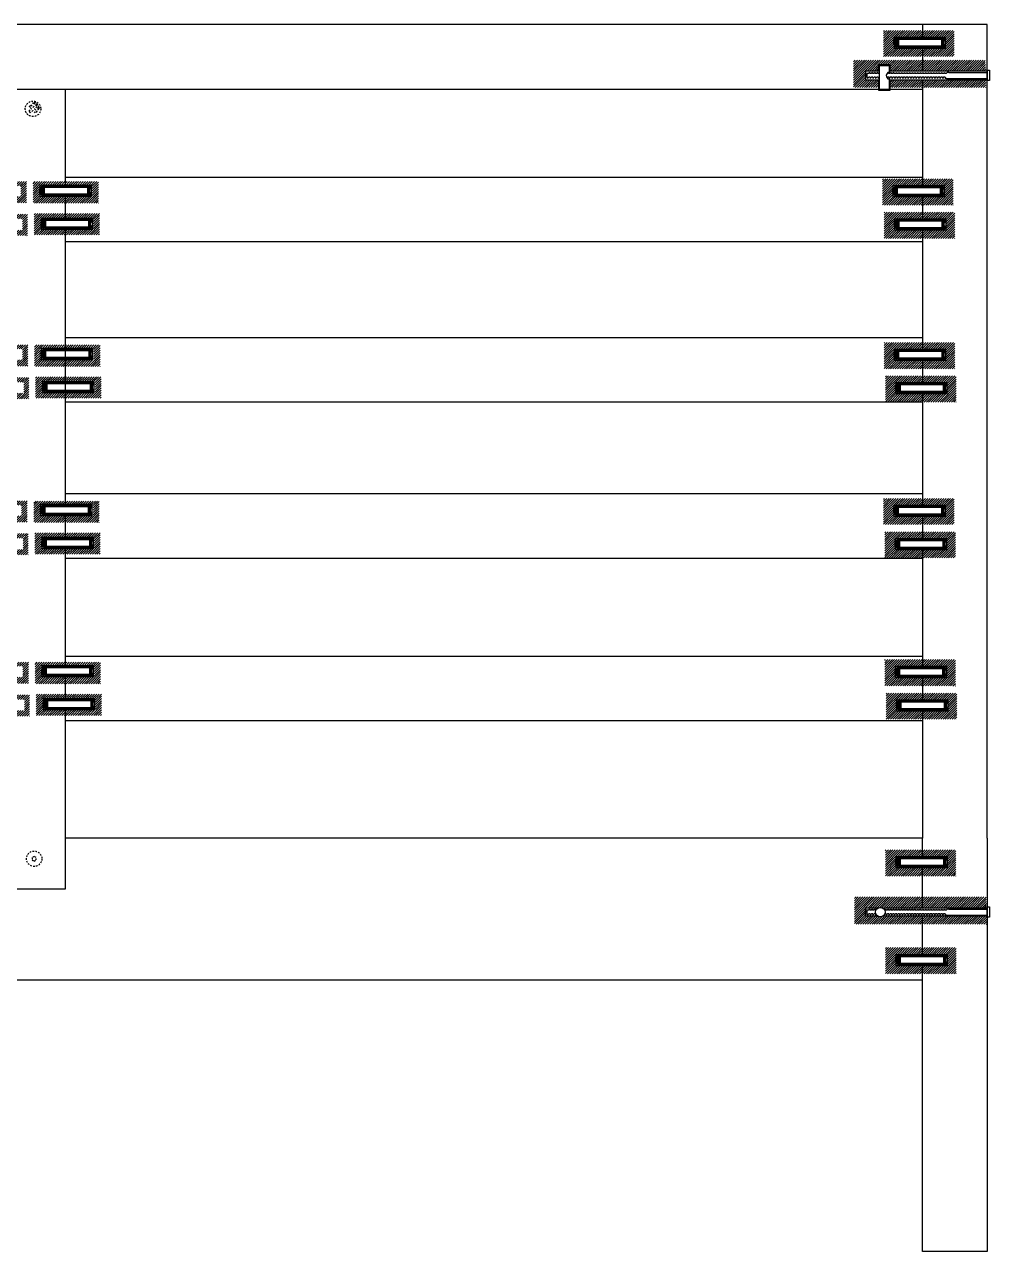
# Model space of a CAD drawing. Header units: centimetres. Extents: x -363 to 1254, y -305 to 549.
# Drawn here: x 677.9 to 752.7, y 69.7 to 164.7 of the extents above; entities that cross this region are included whole.
import ezdxf

# ---------------------------------------------------------------- set-up
doc = ezdxf.new("R2010")
doc.units = ezdxf.units.CM
doc.header["$MEASUREMENT"] = 0
doc.linetypes.add('HIDDEN2', pattern=[0.1875, 0.125, -0.0625])
for name, color, linetype in [('A-furn', 8, 'Continuous'), ('Lineeprosp', 6, 'Continuous'), ('retini', 245, 'Continuous'), ('viti', 3, 'Continuous'), ('viti e cerniere', 3, 'Continuous')]:
    doc.layers.add(name, color=color, linetype=linetype)

msp = doc.modelspace()

# ---------------------------------------------------------------- hatches: boundary and pattern name
at = {"layer": 'retini'}
h = msp.add_hatch(dxfattribs=at)
h.set_pattern_fill('ANSI31', color=256)
h.set_pattern_definition([(45, (137.66611, -0.00253), (-0.088388348, 0.088388348), [])])
h.paths.add_polyline_path([(747.32, 162.826), (745.252, 162.826), (745.252, 163.672), (747.319, 163.672), (747.318, 164.201), (744.458, 164.201), (744.458, 162.174), (747.321, 162.174)])
h.paths.add_polyline_path([(749.926, 164.201), (747.318, 164.201), (747.319, 163.672), (749.256, 163.672), (749.256, 162.826), (747.32, 162.826), (747.321, 162.174), (749.926, 162.174)])
h = msp.add_hatch(dxfattribs=at)
h.set_pattern_fill('ANSI31', color=256)
h.paths.add_polyline_path([(676.107, 151.344), (673.623, 151.344), (673.623, 152.183), (676.107, 152.183), (676.107, 152.515), (673.003, 152.515), (673.003, 150.856), (676.107, 150.856)])
h.paths.add_polyline_path([(676.107, 149.978), (673.081, 149.978), (673.081, 148.319), (676.107, 148.319), (676.107, 148.749), (673.72, 148.749), (673.72, 149.607), (676.107, 149.607)])
h.paths.add_polyline_path([(678.157, 149.978), (676.107, 149.978), (676.107, 149.607), (677.761, 149.607), (677.761, 148.749), (676.107, 148.749), (676.107, 148.319), (678.157, 148.319)])
h.paths.add_polyline_path([(681.107, 150.036), (678.664, 150.036), (678.664, 148.378), (681.107, 148.378), (681.107, 148.827), (679.211, 148.827), (679.211, 149.627), (681.107, 149.627)])
h.paths.add_polyline_path([(681.107, 151.383), (679.113, 151.383), (679.113, 152.203), (681.107, 152.203), (681.107, 152.495), (678.586, 152.495), (678.586, 150.836), (681.107, 150.836)])
h.paths.add_polyline_path([(683.662, 152.495), (681.107, 152.495), (681.107, 152.203), (683.174, 152.203), (683.174, 151.383), (681.107, 151.383), (681.107, 150.836), (683.662, 150.836)])
h.paths.add_polyline_path([(683.74, 150.036), (681.107, 150.036), (681.107, 149.627), (683.272, 149.627), (683.272, 148.827), (681.107, 148.827), (681.107, 148.378), (683.74, 148.378)])
h.paths.add_polyline_path([(678.079, 152.515), (676.107, 152.515), (676.107, 152.183), (677.644, 152.183), (677.644, 151.344), (676.107, 151.344), (676.107, 150.856), (678.079, 150.856)])
h = msp.add_hatch(dxfattribs=at)
h.set_pattern_fill('ANSI31', color=256)
h.set_pattern_definition([(45, (137.58504, -11.49806), (-0.088388348, 0.088388348), [])])
h.paths.add_polyline_path([(747.239, 151.33), (745.171, 151.33), (745.171, 152.177), (747.238, 152.177), (747.237, 152.706), (744.377, 152.706), (744.377, 150.678), (747.24, 150.678)])
h.paths.add_polyline_path([(749.845, 152.706), (747.237, 152.706), (747.238, 152.177), (749.175, 152.177), (749.175, 151.33), (747.239, 151.33), (747.24, 150.678), (749.845, 150.678)])
h = msp.add_hatch(dxfattribs=at)
h.set_pattern_fill('ANSI31', color=256)
h.set_pattern_definition([(45, (137.6971, -14.07444), (-0.088388348, 0.088388348), [])])
h.paths.add_polyline_path([(747.351, 148.754), (745.283, 148.754), (745.283, 149.6), (747.35, 149.6), (747.349, 150.129), (744.489, 150.129), (744.489, 148.102), (747.352, 148.102)])
h.paths.add_polyline_path([(749.957, 150.129), (747.349, 150.129), (747.35, 149.6), (749.287, 149.6), (749.287, 148.754), (747.351, 148.754), (747.352, 148.102), (749.957, 148.102)])
h = msp.add_hatch(dxfattribs=at)
h.set_pattern_fill('ANSI31', color=256)
h.set_pattern_definition([(45, (0.1176, -12.64371), (-0.088388348, 0.088388348), [])])
h.paths.add_polyline_path([(676.225, 138.7), (673.74, 138.7), (673.74, 139.54), (676.225, 139.54), (676.225, 139.871), (673.121, 139.871), (673.121, 138.212), (676.225, 138.212)])
h.paths.add_polyline_path([(676.225, 137.334), (673.199, 137.334), (673.199, 135.675), (676.225, 135.675), (676.225, 136.105), (673.838, 136.105), (673.838, 136.964), (676.225, 136.964)])
h.paths.add_polyline_path([(678.274, 137.334), (676.225, 137.334), (676.225, 136.964), (677.879, 136.964), (677.879, 136.105), (676.225, 136.105), (676.225, 135.675), (678.274, 135.675)])
h.paths.add_polyline_path([(681.225, 137.393), (678.782, 137.393), (678.782, 135.734), (681.225, 135.734), (681.225, 136.183), (679.329, 136.183), (679.329, 136.983), (681.225, 136.983)])
h.paths.add_polyline_path([(681.225, 138.739), (679.231, 138.739), (679.231, 139.559), (681.225, 139.559), (681.225, 139.852), (678.704, 139.852), (678.704, 138.193), (681.225, 138.193)])
h.paths.add_polyline_path([(683.78, 139.852), (681.225, 139.852), (681.225, 139.559), (683.292, 139.559), (683.292, 138.739), (681.225, 138.739), (681.225, 138.193), (683.78, 138.193)])
h.paths.add_polyline_path([(683.858, 137.393), (681.225, 137.393), (681.225, 136.983), (683.389, 136.983), (683.389, 136.183), (681.225, 136.183), (681.225, 135.734), (683.858, 135.734)])
h.paths.add_polyline_path([(678.196, 139.871), (676.225, 139.871), (676.225, 139.54), (677.762, 139.54), (677.762, 138.7), (676.225, 138.7), (676.225, 138.212), (678.196, 138.212)])
h = msp.add_hatch(dxfattribs=at)
h.set_pattern_fill('ANSI31', color=256)
h.set_pattern_definition([(45, (137.6985, -24.16722), (-0.088388348, 0.088388348), [])])
h.paths.add_polyline_path([(747.352, 138.661), (745.284, 138.661), (745.284, 139.507), (747.351, 139.507), (747.35, 140.036), (744.491, 140.036), (744.491, 138.009), (747.353, 138.009)])
h.paths.add_polyline_path([(749.958, 140.036), (747.35, 140.036), (747.351, 139.507), (749.288, 139.507), (749.288, 138.661), (747.352, 138.661), (747.353, 138.009), (749.958, 138.009)])
h = msp.add_hatch(dxfattribs=at)
h.set_pattern_fill('ANSI31', color=256)
h.set_pattern_definition([(45, (137.81236, -26.74392), (-0.088388348, 0.088388348), [])])
h.paths.add_polyline_path([(747.466, 136.084), (745.398, 136.084), (745.398, 136.931), (747.465, 136.931), (747.464, 137.46), (744.605, 137.46), (744.605, 135.432), (747.467, 135.432)])
h.paths.add_polyline_path([(750.072, 137.46), (747.464, 137.46), (747.465, 136.931), (749.402, 136.931), (749.402, 136.084), (747.466, 136.084), (747.467, 135.432), (750.072, 135.432)])
h = msp.add_hatch(dxfattribs=at)
h.set_pattern_fill('ANSI31', color=256)
h.set_pattern_definition([(45, (0.05926, -24.7282), (-0.088388348, 0.088388348), [])])
h.paths.add_polyline_path([(676.166, 126.616), (673.682, 126.616), (673.682, 127.455), (676.166, 127.455), (676.166, 127.787), (673.062, 127.787), (673.062, 126.128), (676.166, 126.128)])
h.paths.add_polyline_path([(676.166, 125.25), (673.14, 125.25), (673.14, 123.591), (676.166, 123.591), (676.166, 124.021), (673.78, 124.021), (673.78, 124.879), (676.166, 124.879)])
h.paths.add_polyline_path([(678.216, 125.25), (676.166, 125.25), (676.166, 124.879), (677.821, 124.879), (677.821, 124.021), (676.166, 124.021), (676.166, 123.591), (678.216, 123.591)])
h.paths.add_polyline_path([(681.166, 125.308), (678.724, 125.308), (678.724, 123.649), (681.166, 123.649), (681.166, 124.098), (679.27, 124.098), (679.27, 124.898), (681.166, 124.898)])
h.paths.add_polyline_path([(681.166, 126.655), (679.173, 126.655), (679.173, 127.474), (681.166, 127.474), (681.166, 127.767), (678.646, 127.767), (678.646, 126.108), (681.166, 126.108)])
h.paths.add_polyline_path([(683.721, 127.767), (681.166, 127.767), (681.166, 127.474), (683.233, 127.474), (683.233, 126.655), (681.166, 126.655), (681.166, 126.108), (683.721, 126.108)])
h.paths.add_polyline_path([(683.799, 125.308), (681.166, 125.308), (681.166, 124.898), (683.331, 124.898), (683.331, 124.098), (681.166, 124.098), (681.166, 123.649), (683.799, 123.649)])
h.paths.add_polyline_path([(678.138, 127.787), (676.166, 127.787), (676.166, 127.455), (677.704, 127.455), (677.704, 126.616), (676.166, 126.616), (676.166, 126.128), (678.138, 126.128)])
h = msp.add_hatch(dxfattribs=at)
h.set_pattern_fill('ANSI31', color=256)
h.set_pattern_definition([(45, (137.66591, -36.23447), (-0.088388348, 0.088388348), [])])
h.paths.add_polyline_path([(747.32, 126.594), (745.252, 126.594), (745.252, 127.44), (747.319, 127.44), (747.318, 127.969), (744.458, 127.969), (744.458, 125.942), (747.321, 125.942)])
h.paths.add_polyline_path([(749.926, 127.969), (747.318, 127.969), (747.319, 127.44), (749.256, 127.44), (749.256, 126.594), (747.32, 126.594), (747.321, 125.942), (749.926, 125.942)])
h = msp.add_hatch(dxfattribs=at)
h.set_pattern_fill('ANSI31', color=256)
h.set_pattern_definition([(45, (137.76922, -38.81616), (-0.088388348, 0.088388348), [])])
h.paths.add_polyline_path([(747.423, 124.012), (745.355, 124.012), (745.355, 124.859), (747.422, 124.859), (747.421, 125.387), (744.561, 125.387), (744.561, 123.36), (747.424, 123.36)])
h.paths.add_polyline_path([(750.029, 125.387), (747.421, 125.387), (747.422, 124.859), (749.359, 124.859), (749.359, 124.012), (747.423, 124.012), (747.424, 123.36), (750.029, 123.36)])
h = msp.add_hatch(dxfattribs=at)
h.set_pattern_fill('ANSI31', color=256)
h.set_pattern_definition([(45, (0.15776, -37.21414), (-0.088388348, 0.088388348), [])])
h.paths.add_polyline_path([(676.265, 114.13), (673.781, 114.13), (673.781, 114.969), (676.265, 114.969), (676.265, 115.301), (673.161, 115.301), (673.161, 113.642), (676.265, 113.642)])
h.paths.add_polyline_path([(676.265, 112.764), (673.239, 112.764), (673.239, 111.105), (676.265, 111.105), (676.265, 111.535), (673.878, 111.535), (673.878, 112.393), (676.265, 112.393)])
h.paths.add_polyline_path([(678.315, 112.764), (676.265, 112.764), (676.265, 112.393), (677.919, 112.393), (677.919, 111.535), (676.265, 111.535), (676.265, 111.105), (678.315, 111.105)])
h.paths.add_polyline_path([(681.265, 112.822), (678.822, 112.822), (678.822, 111.164), (681.265, 111.164), (681.265, 111.612), (679.369, 111.612), (679.369, 112.412), (681.265, 112.412)])
h.paths.add_polyline_path([(681.265, 114.169), (679.271, 114.169), (679.271, 114.988), (681.265, 114.988), (681.265, 115.281), (678.744, 115.281), (678.744, 113.622), (681.265, 113.622)])
h.paths.add_polyline_path([(683.82, 115.281), (681.265, 115.281), (681.265, 114.988), (683.332, 114.988), (683.332, 114.169), (681.265, 114.169), (681.265, 113.622), (683.82, 113.622)])
h.paths.add_polyline_path([(683.898, 112.822), (681.265, 112.822), (681.265, 112.412), (683.429, 112.412), (683.429, 111.612), (681.265, 111.612), (681.265, 111.164), (683.898, 111.164)])
h.paths.add_polyline_path([(678.237, 115.301), (676.265, 115.301), (676.265, 114.969), (677.802, 114.969), (677.802, 114.13), (676.265, 114.13), (676.265, 113.642), (678.237, 113.642)])
h = msp.add_hatch(dxfattribs=at)
h.set_pattern_fill('ANSI31', color=256)
h.set_pattern_definition([(45, (137.7499, -48.71869), (-0.088388348, 0.088388348), [])])
h.paths.add_polyline_path([(747.404, 114.11), (745.336, 114.11), (745.336, 114.956), (747.403, 114.956), (747.402, 115.485), (744.542, 115.485), (744.542, 113.457), (747.405, 113.457)])
h.paths.add_polyline_path([(750.01, 115.485), (747.402, 115.485), (747.403, 114.956), (749.34, 114.956), (749.34, 114.11), (747.404, 114.11), (747.405, 113.457), (750.01, 113.457)])
h = msp.add_hatch(dxfattribs=at)
h.set_pattern_fill('ANSI31', color=256)
h.set_pattern_definition([(45, (137.8653, -51.3142), (-0.088388348, 0.088388348), [])])
h.paths.add_polyline_path([(747.519, 111.514), (745.451, 111.514), (745.451, 112.361), (747.518, 112.361), (747.517, 112.889), (744.657, 112.889), (744.657, 110.862), (747.52, 110.862)])
h.paths.add_polyline_path([(750.125, 112.889), (747.517, 112.889), (747.518, 112.361), (749.455, 112.361), (749.455, 111.514), (747.519, 111.514), (747.52, 110.862), (750.125, 110.862)])
h = msp.add_hatch(dxfattribs=at)
h.set_pattern_fill('ANSI31', color=256)
h.set_pattern_definition([(45, (137.79604, -63.45055), (-0.088388348, 0.088388348), [])])
h.paths.add_polyline_path([(747.45, 99.378), (745.382, 99.378), (745.382, 100.224), (747.449, 100.224), (747.448, 100.753), (744.588, 100.753), (744.588, 98.726), (747.451, 98.726)])
h.paths.add_polyline_path([(750.056, 100.753), (747.448, 100.753), (747.449, 100.224), (749.386, 100.224), (749.386, 99.378), (747.45, 99.378), (747.451, 98.726), (750.056, 98.726)])
h = msp.add_hatch(dxfattribs=at)
h.set_pattern_fill('ANSI31', color=256)
h.set_pattern_definition([(45, (0.06407, -64.78425), (-0.088388348, 0.088388348), [])])
h.paths.add_polyline_path([(752.384, 97.113), (747.536, 97.113), (747.536, 96.275), (752.437, 96.275)])
h.paths.add_polyline_path([(752.437, 95.594), (747.536, 95.594), (747.536, 94.992), (752.437, 94.992)])
edge = h.paths.add_edge_path()
edge.add_arc((744.462, 95.943), 0.371, 250.37619, 289.62381)
edge.add_line((744.587, 95.594), (747.536, 95.594))
edge.add_line((747.536, 95.594), (747.536, 94.992))
edge.add_line((747.536, 94.992), (742.192, 94.992))
edge.add_line((742.192, 94.992), (742.192, 97.113))
edge.add_line((742.192, 97.113), (747.536, 97.113))
edge.add_line((747.536, 97.113), (747.536, 96.275))
edge.add_line((747.536, 96.275), (744.627, 96.275))
edge.add_arc((744.462, 95.943), 0.371, 63.5385, 116.4615)
edge.add_line((744.297, 96.275), (743.123, 96.275))
edge.add_line((743.123, 96.275), (743.123, 95.594))
edge.add_line((743.123, 95.594), (744.338, 95.594))
h = msp.add_hatch(dxfattribs=at)
h.set_pattern_fill('ANSI31', color=256)
h.set_pattern_definition([(45, (137.81356, -71.01606), (-0.088388348, 0.088388348), [])])
h.paths.add_polyline_path([(747.467, 91.812), (745.399, 91.812), (745.399, 92.659), (747.466, 92.659), (747.465, 93.188), (744.606, 93.188), (744.606, 91.16), (747.468, 91.16)])
h.paths.add_polyline_path([(750.073, 93.188), (747.465, 93.188), (747.466, 92.659), (749.403, 92.659), (749.403, 91.812), (747.467, 91.812), (747.468, 91.16), (750.073, 91.16)])

# ---------------------------------------------------------------- linework, layer by layer
at = {"layer": 'A-furn'}
for p, q in [((747.472, 164.66), (609.651, 164.66)), ((752.472, 164.66), (747.472, 164.66)), ((747.472, 164.66), (747.472, 163.664)), ((752.472, 101.66), (752.472, 164.66)), ((747.472, 162.833), (747.472, 161.05)), ((613.031, 159.66), (747.472, 159.66)), ((681.107, 152.209), (681.107, 159.66)), ((747.472, 160.38), (747.472, 152.184)), ((681.107, 152.853), (747.472, 152.853)), ((681.107, 149.641), (681.107, 151.378)), ((747.472, 151.354), (747.472, 149.599)), ((681.107, 139.566), (681.107, 148.81)), ((747.472, 148.768), (747.472, 139.496)), ((681.107, 147.853), (747.472, 147.853)), ((681.107, 140.434), (747.487, 140.434)), ((681.107, 138.809), (681.107, 139.509)), ((681.107, 136.994), (681.107, 138.735)), ((747.472, 138.665), (747.472, 136.927)), ((681.107, 136.237), (681.107, 136.937)), ((681.107, 127.486), (681.107, 136.163)), ((747.472, 136.097), (747.472, 127.423)), ((681.107, 135.434), (747.487, 135.434)), ((681.107, 128.342), (747.503, 128.342)), ((681.107, 124.929), (681.107, 126.655)), ((747.472, 126.593), (747.472, 124.852)), ((681.107, 114.996), (681.107, 124.102)), ((747.472, 124.021), (747.472, 114.942)), ((681.107, 123.342), (747.503, 123.342)), ((681.107, 115.76), (747.524, 115.76)), ((681.107, 112.442), (681.107, 114.171)), ((747.472, 114.111), (747.472, 112.347)), ((681.107, 101.66), (681.107, 111.611)), ((747.472, 111.516), (747.472, 101.66)), ((681.107, 110.76), (747.524, 110.76)), ((747.472, 101.66), (681.107, 101.66)), ((681.107, 97.725), (681.107, 101.66)), ((747.472, 100.214), (747.472, 101.66)), ((752.472, 101.66), (752.472, 69.66)), ((747.472, 96.264), (747.472, 99.383)), ((676.107, 97.725), (681.107, 97.725)), ((747.472, 92.638), (747.472, 95.609)), ((747.472, 69.66), (747.472, 91.807)), ((747.472, 90.66), (609.742, 90.66)), ((752.472, 69.66), (747.472, 69.66))]:
    msp.add_line(p, q, dxfattribs=at)
at = {"layer": 'Lineeprosp'}
for p, q in [((745.261, 163.666), (745.261, 162.833)), ((749.254, 163.663), (745.261, 163.666)), ((749.254, 162.833), (749.254, 163.663)), ((745.261, 162.833), (749.254, 162.833)), ((744.949, 161.535), (744.057, 161.535)), ((744.057, 161.535), (744.057, 161.056)), ((744.949, 161.05), (744.949, 161.535)), ((744.057, 161.056), (743.058, 161.056)), ((743.058, 161.056), (743.058, 160.38)), ((752.472, 161.05), (744.949, 161.05)), ((743.058, 160.38), (744.059, 160.38)), ((744.059, 160.38), (744.059, 159.566)), ((744.949, 159.566), (744.949, 160.38)), ((744.949, 160.38), (752.472, 160.38)), ((744.059, 159.566), (744.949, 159.566)), ((679.12, 152.211), (679.12, 151.378)), ((683.113, 152.207), (679.12, 152.211)), ((683.113, 151.378), (683.113, 152.207)), ((745.164, 152.186), (745.164, 151.354)), ((749.157, 152.183), (745.164, 152.186)), ((749.157, 151.354), (749.157, 152.183)), ((679.12, 151.378), (683.113, 151.378)), ((745.164, 151.354), (749.157, 151.354)), ((679.217, 149.642), (679.217, 148.81)), ((683.21, 149.639), (679.217, 149.642)), ((683.21, 148.81), (683.21, 149.639)), ((745.296, 149.601), (745.296, 148.768)), ((749.289, 149.597), (745.296, 149.601)), ((749.289, 148.768), (749.289, 149.597)), ((679.217, 148.81), (683.21, 148.81)), ((745.296, 148.768), (749.289, 148.768)), ((679.229, 139.567), (679.229, 138.735)), ((683.222, 139.564), (679.229, 139.567)), ((679.229, 138.735), (683.222, 138.735)), ((683.222, 138.735), (683.222, 139.564)), ((745.284, 139.498), (745.284, 138.665)), ((749.278, 139.494), (745.284, 139.498)), ((749.278, 138.665), (749.278, 139.494)), ((745.284, 138.665), (749.278, 138.665)), ((679.332, 136.995), (679.332, 136.163)), ((683.325, 136.992), (679.332, 136.995)), ((683.325, 136.163), (683.325, 136.992)), ((745.391, 136.929), (745.391, 136.097)), ((749.384, 136.926), (745.391, 136.929)), ((749.384, 136.097), (749.384, 136.926)), ((679.332, 136.163), (683.325, 136.163)), ((745.391, 136.097), (749.384, 136.097)), ((679.175, 127.488), (679.175, 126.655)), ((683.168, 127.484), (679.175, 127.488)), ((683.168, 126.655), (683.168, 127.484)), ((745.249, 127.426), (745.249, 126.593)), ((749.242, 127.422), (745.249, 127.426)), ((749.242, 126.593), (749.242, 127.422)), ((679.175, 126.655), (683.168, 126.655)), ((745.249, 126.593), (749.242, 126.593)), ((679.272, 124.934), (679.272, 124.102)), ((683.266, 124.931), (679.272, 124.934)), ((683.266, 124.102), (683.266, 124.931)), ((745.361, 124.854), (745.361, 124.021)), ((749.354, 124.85), (745.361, 124.854)), ((749.354, 124.021), (749.354, 124.85)), ((679.272, 124.102), (683.266, 124.102)), ((745.361, 124.021), (749.354, 124.021)), ((679.275, 115.004), (679.275, 114.171)), ((683.269, 115), (679.275, 115.004)), ((683.269, 114.171), (683.269, 115)), ((679.275, 114.171), (683.269, 114.171)), ((745.344, 114.944), (745.344, 114.111)), ((749.337, 114.94), (745.344, 114.944)), ((745.344, 114.111), (749.337, 114.111)), ((749.337, 114.111), (749.337, 114.94)), ((679.374, 112.444), (679.374, 111.611)), ((683.367, 112.44), (679.374, 112.444)), ((683.367, 111.611), (683.367, 112.44)), ((745.456, 112.349), (745.456, 111.516)), ((749.449, 112.345), (745.456, 112.349)), ((749.449, 111.516), (749.449, 112.345)), ((679.374, 111.611), (683.367, 111.611)), ((745.456, 111.516), (749.449, 111.516)), ((745.409, 100.216), (745.409, 99.383)), ((749.402, 100.212), (745.409, 100.216)), ((749.402, 99.383), (749.402, 100.212)), ((745.409, 99.383), (749.402, 99.383)), ((743.052, 95.609), (743.052, 96.263)), ((743.052, 96.263), (744.035, 96.261)), ((744.383, 96.265), (752.465, 96.263)), ((744.026, 95.609), (743.052, 95.609)), ((752.467, 95.609), (744.383, 95.609)), ((745.412, 92.64), (745.412, 91.807)), ((749.405, 92.636), (745.412, 92.64)), ((749.405, 91.807), (749.405, 92.636)), ((745.412, 91.807), (749.405, 91.807))]:
    msp.add_line(p, q, dxfattribs=at)
at = {"layer": 'retini', "linetype": 'Continuous'}
for p, q in [((742.128, 161.77), (742.255, 161.897)), ((742.128, 161.594), (742.432, 161.897)), ((742.128, 161.417), (742.609, 161.897)), ((742.128, 161.24), (742.786, 161.897)), ((742.128, 161.063), (742.962, 161.897)), ((742.128, 160.887), (743.139, 161.897)), ((742.128, 160.71), (743.316, 161.897)), ((742.128, 160.533), (743.493, 161.897)), ((742.128, 160.356), (743.67, 161.897)), ((742.128, 160.18), (743.846, 161.897)), ((743.185, 161.059), (744.023, 161.897)), ((743.362, 161.059), (744.2, 161.897)), ((743.539, 161.059), (744.377, 161.897)), ((744.191, 161.535), (744.553, 161.897)), ((744.367, 161.535), (744.73, 161.897)), ((744.544, 161.535), (744.907, 161.897)), ((744.721, 161.535), (745.084, 161.897)), ((744.898, 161.535), (745.261, 161.897)), ((744.949, 161.41), (745.437, 161.897)), ((744.949, 161.233), (745.614, 161.897)), ((744.953, 161.059), (745.791, 161.897)), ((745.13, 161.059), (745.968, 161.897)), ((745.306, 161.059), (746.144, 161.897)), ((745.483, 161.059), (746.321, 161.897)), ((745.66, 161.059), (746.498, 161.897)), ((745.837, 161.059), (746.675, 161.897)), ((746.014, 161.059), (746.852, 161.897)), ((746.19, 161.059), (747.028, 161.897)), ((746.367, 161.059), (747.205, 161.897)), ((746.544, 161.059), (747.382, 161.897)), ((746.721, 161.059), (747.472, 161.81)), ((746.897, 161.059), (747.472, 161.634)), ((747.472, 161.81), (747.559, 161.897)), ((747.472, 161.634), (747.735, 161.897)), ((747.472, 161.457), (747.912, 161.897)), ((747.472, 161.28), (748.089, 161.897)), ((747.472, 161.103), (748.266, 161.897)), ((747.605, 161.059), (748.443, 161.897)), ((747.781, 161.059), (748.619, 161.897)), ((747.958, 161.059), (748.796, 161.897)), ((748.135, 161.059), (748.973, 161.897)), ((748.312, 161.059), (749.15, 161.897)), ((748.488, 161.059), (749.326, 161.897)), ((748.665, 161.059), (749.503, 161.897)), ((748.842, 161.059), (749.68, 161.897)), ((749.019, 161.059), (749.857, 161.897)), ((749.196, 161.059), (750.034, 161.897)), ((749.372, 161.059), (750.21, 161.897)), ((749.549, 161.059), (750.387, 161.897)), ((749.726, 161.059), (750.564, 161.897)), ((749.903, 161.059), (750.741, 161.897)), ((750.079, 161.059), (750.917, 161.897)), ((750.256, 161.059), (751.094, 161.897)), ((750.433, 161.059), (751.271, 161.897)), ((750.61, 161.059), (751.448, 161.897)), ((750.786, 161.059), (751.625, 161.897)), ((750.963, 161.059), (751.801, 161.897)), ((751.14, 161.059), (751.978, 161.897)), ((751.317, 161.059), (752.155, 161.897)), ((751.494, 161.059), (752.321, 161.887)), ((751.67, 161.059), (752.331, 161.72)), ((751.847, 161.059), (752.342, 161.554)), ((742.128, 160.003), (743.058, 160.933)), ((742.128, 159.826), (743.058, 160.756)), ((742.255, 159.776), (743.058, 160.579)), ((743.715, 161.059), (744.057, 161.401)), ((743.892, 161.059), (744.057, 161.224)), ((747.074, 161.059), (747.472, 161.457)), ((747.251, 161.059), (747.472, 161.28)), ((747.428, 161.059), (747.472, 161.103)), ((752.024, 161.059), (752.352, 161.387)), ((752.201, 161.059), (752.362, 161.221)), ((742.432, 159.776), (743.058, 160.402)), ((742.609, 159.776), (743.211, 160.379)), ((742.786, 159.776), (743.388, 160.379)), ((742.962, 159.776), (743.565, 160.379)), ((743.139, 159.776), (743.742, 160.379)), ((743.316, 159.776), (743.918, 160.379)), ((743.493, 159.776), (744.059, 160.342)), ((743.67, 159.776), (744.059, 160.165)), ((743.846, 159.776), (744.059, 159.989)), ((744.023, 159.776), (744.059, 159.812)), ((744.949, 160.348), (744.979, 160.379)), ((744.949, 160.171), (745.156, 160.379)), ((744.949, 159.995), (745.333, 160.379)), ((744.949, 159.818), (745.509, 160.379)), ((745.084, 159.776), (745.686, 160.379)), ((745.261, 159.776), (745.863, 160.379)), ((745.437, 159.776), (746.04, 160.379)), ((745.614, 159.776), (746.216, 160.379)), ((745.791, 159.776), (746.393, 160.379)), ((745.968, 159.776), (746.57, 160.379)), ((746.144, 159.776), (746.747, 160.379)), ((746.321, 159.776), (746.924, 160.379)), ((746.498, 159.776), (747.1, 160.379)), ((746.675, 159.776), (747.277, 160.379)), ((746.852, 159.776), (747.454, 160.379)), ((747.028, 159.776), (747.472, 160.219)), ((747.205, 159.776), (747.472, 160.043)), ((747.382, 159.776), (747.472, 159.866)), ((747.472, 160.219), (747.631, 160.379)), ((747.472, 160.043), (747.807, 160.379)), ((747.472, 159.866), (747.984, 160.379)), ((747.559, 159.776), (748.161, 160.379)), ((747.735, 159.776), (748.338, 160.379)), ((747.912, 159.776), (748.515, 160.379)), ((748.089, 159.776), (748.691, 160.379)), ((748.266, 159.776), (748.868, 160.379)), ((748.443, 159.776), (749.045, 160.379)), ((748.619, 159.776), (749.222, 160.379)), ((748.796, 159.776), (749.398, 160.379)), ((748.973, 159.776), (749.575, 160.379)), ((749.15, 159.776), (749.752, 160.379)), ((749.326, 159.776), (749.929, 160.379)), ((749.503, 159.776), (750.106, 160.379)), ((749.68, 159.776), (750.282, 160.379)), ((749.857, 159.776), (750.459, 160.379)), ((750.034, 159.776), (750.636, 160.379)), ((750.21, 159.776), (750.813, 160.379)), ((750.387, 159.776), (750.989, 160.379)), ((750.564, 159.776), (751.166, 160.379)), ((750.741, 159.776), (751.343, 160.379)), ((750.917, 159.776), (751.52, 160.379)), ((751.094, 159.776), (751.697, 160.379)), ((751.271, 159.776), (751.873, 160.379)), ((751.448, 159.776), (752.05, 160.379)), ((751.625, 159.776), (752.227, 160.379)), ((751.801, 159.776), (752.372, 160.347)), ((751.978, 159.776), (752.372, 160.171)), ((752.155, 159.776), (752.372, 159.994)), ((752.332, 159.776), (752.372, 159.817))]:
    msp.add_line(p, q, dxfattribs=at)
at = {"layer": 'viti'}
for p, q in [((749.226, 163.42), (749.226, 163.083)), ((743.424, 160.577), (743.307, 160.577)), ((743.631, 160.577), (743.514, 160.577)), ((743.838, 160.577), (743.721, 160.577)), ((744.045, 160.577), (743.928, 160.577)), ((744.872, 160.577), (744.755, 160.577)), ((744.831, 160.861), (744.831, 160.935)), ((745.079, 160.577), (744.962, 160.577)), ((745.286, 160.577), (745.169, 160.577)), ((745.493, 160.577), (745.376, 160.577)), ((745.7, 160.577), (745.583, 160.577)), ((745.907, 160.577), (745.79, 160.577)), ((746.113, 160.577), (745.997, 160.577)), ((746.32, 160.577), (746.204, 160.577)), ((746.527, 160.577), (746.41, 160.577)), ((746.734, 160.577), (746.617, 160.577)), ((746.941, 160.577), (746.824, 160.577)), ((747.148, 160.577), (747.031, 160.577)), ((747.355, 160.577), (747.238, 160.577)), ((747.562, 160.577), (747.445, 160.577)), ((747.769, 160.577), (747.652, 160.577)), ((747.975, 160.577), (747.859, 160.577)), ((748.182, 160.577), (748.066, 160.577)), ((748.389, 160.577), (748.272, 160.577)), ((748.596, 160.577), (748.479, 160.577)), ((748.803, 160.577), (748.686, 160.577)), ((749.01, 160.577), (748.893, 160.577)), ((683.085, 151.965), (683.085, 151.628)), ((749.129, 151.941), (749.129, 151.603)), ((683.182, 149.396), (683.182, 149.059)), ((749.261, 149.355), (749.261, 149.018)), ((683.194, 139.322), (683.194, 138.984)), ((749.25, 139.252), (749.25, 138.915)), ((683.297, 136.75), (683.297, 136.412)), ((749.356, 136.684), (749.356, 136.346)), ((683.14, 127.242), (683.14, 126.905)), ((749.214, 127.18), (749.214, 126.843)), ((683.238, 124.689), (683.238, 124.351)), ((749.326, 124.608), (749.326, 124.271)), ((683.241, 114.758), (683.241, 114.421)), ((749.309, 114.698), (749.309, 114.361)), ((683.339, 112.198), (683.339, 111.861)), ((749.421, 112.103), (749.421, 111.766)), ((749.374, 99.97), (749.374, 99.633)), ((743.42, 95.793), (743.304, 95.793)), ((743.627, 95.793), (743.51, 95.793)), ((743.834, 95.793), (743.717, 95.793)), ((744.662, 95.793), (744.547, 95.793)), ((744.868, 95.793), (744.752, 95.793)), ((745.075, 95.793), (744.959, 95.793)), ((745.282, 95.793), (745.166, 95.793)), ((745.489, 95.793), (745.372, 95.793)), ((745.696, 95.793), (745.579, 95.793)), ((745.903, 95.793), (745.786, 95.793)), ((746.11, 95.793), (745.993, 95.793)), ((746.317, 95.793), (746.2, 95.793)), ((746.524, 95.793), (746.407, 95.793)), ((746.73, 95.793), (746.614, 95.793)), ((746.937, 95.793), (746.821, 95.793)), ((747.144, 95.793), (747.028, 95.793)), ((747.351, 95.793), (747.234, 95.793)), ((747.558, 95.793), (747.441, 95.793)), ((747.765, 95.793), (747.648, 95.793)), ((747.972, 95.793), (747.855, 95.793)), ((748.179, 95.793), (748.062, 95.793)), ((748.386, 95.793), (748.269, 95.793)), ((748.592, 95.793), (748.476, 95.793)), ((748.799, 95.793), (748.683, 95.793)), ((749.006, 95.793), (748.889, 95.793)), ((749.377, 92.394), (749.377, 92.057))]:
    msp.add_line(p, q, dxfattribs=at)
msp.add_lwpolyline([(744.878, 160.497), (744.878, 159.621), (744.129, 159.621), (744.129, 161.483), (744.878, 161.483), (744.878, 160.861)], dxfattribs=at)
at = {"layer": 'viti', "linetype": 'HIDDEN2'}
msp.add_lwpolyline([(678.673, 99.883), (678.829, 99.974), (678.829, 100.154), (678.673, 100.244), (678.516, 100.154), (678.516, 99.974)], close=True, dxfattribs=at)
for centre in [(678.585, 158.131), (678.674, 100.064)]:
    msp.add_circle(centre, 0.6, dxfattribs=at)
at = {"layer": 'viti'}
msp.add_circle((744.204, 95.934), 0.371, dxfattribs=at)
msp.add_arc((744.933, 160.702), 0.274, 102.04141, 258.39818, dxfattribs=at)
at = {"layer": 'viti e cerniere', "linetype": 'ByBlock', "lineweight": 100}
for p, q in [((745.308, 163.42), (745.517, 163.608)), ((745.308, 163.42), (745.308, 163.083)), ((745.517, 163.608), (749.017, 163.608)), ((745.517, 163.608), (745.517, 162.908)), ((749.226, 163.42), (749.017, 163.608)), ((749.017, 163.608), (749.017, 162.908)), ((745.517, 162.908), (745.308, 163.083)), ((749.017, 162.908), (745.517, 162.908)), ((749.017, 162.908), (749.226, 163.083)), ((679.167, 151.965), (679.376, 152.153)), ((679.376, 152.153), (682.876, 152.153)), ((679.376, 152.153), (679.376, 151.453)), ((683.085, 151.965), (682.876, 152.153)), ((682.876, 152.153), (682.876, 151.453)), ((745.211, 151.941), (745.42, 152.128)), ((745.42, 152.128), (748.92, 152.128)), ((745.42, 152.128), (745.42, 151.428)), ((749.129, 151.941), (748.92, 152.128)), ((748.92, 152.128), (748.92, 151.428)), ((679.167, 151.965), (679.167, 151.628)), ((679.376, 151.453), (679.167, 151.628)), ((682.876, 151.453), (679.376, 151.453)), ((682.876, 151.453), (683.085, 151.628)), ((745.211, 151.941), (745.211, 151.603)), ((745.42, 151.428), (745.211, 151.603)), ((748.92, 151.428), (745.42, 151.428)), ((748.92, 151.428), (749.129, 151.603)), ((679.264, 149.396), (679.473, 149.584)), ((679.264, 149.396), (679.264, 149.059)), ((679.473, 149.584), (682.973, 149.584)), ((679.473, 149.584), (679.473, 148.884)), ((683.182, 149.396), (682.973, 149.584)), ((682.973, 149.584), (682.973, 148.884)), ((745.343, 149.355), (745.552, 149.543)), ((745.343, 149.355), (745.343, 149.018)), ((745.552, 149.543), (749.052, 149.543)), ((745.552, 149.543), (745.552, 148.843)), ((749.261, 149.355), (749.052, 149.543)), ((749.052, 149.543), (749.052, 148.843)), ((679.473, 148.884), (679.264, 149.059)), ((682.973, 148.884), (679.473, 148.884)), ((682.973, 148.884), (683.182, 149.059)), ((745.552, 148.843), (745.343, 149.018)), ((749.052, 148.843), (745.552, 148.843)), ((749.052, 148.843), (749.261, 149.018)), ((679.276, 139.322), (679.485, 139.509)), ((679.276, 139.322), (679.276, 138.984)), ((679.485, 138.809), (679.276, 138.984)), ((679.485, 139.509), (682.985, 139.509)), ((679.485, 139.509), (679.485, 138.809)), ((682.985, 138.809), (679.485, 138.809)), ((683.194, 139.322), (682.985, 139.509)), ((682.985, 139.509), (682.985, 138.809)), ((682.985, 138.809), (683.194, 138.984)), ((745.332, 139.252), (745.541, 139.439)), ((745.332, 139.252), (745.332, 138.915)), ((745.541, 138.739), (745.332, 138.915)), ((745.541, 139.439), (749.041, 139.439)), ((745.541, 139.439), (745.541, 138.739)), ((749.041, 138.739), (745.541, 138.739)), ((749.25, 139.252), (749.041, 139.439)), ((749.041, 139.439), (749.041, 138.739)), ((749.041, 138.739), (749.25, 138.915)), ((679.379, 136.75), (679.588, 136.937)), ((679.588, 136.937), (683.088, 136.937)), ((679.588, 136.937), (679.588, 136.237)), ((683.297, 136.75), (683.088, 136.937)), ((683.088, 136.937), (683.088, 136.237)), ((745.438, 136.684), (745.647, 136.871)), ((745.647, 136.871), (749.147, 136.871)), ((745.647, 136.871), (745.647, 136.171)), ((749.356, 136.684), (749.147, 136.871)), ((749.147, 136.871), (749.147, 136.171)), ((679.379, 136.75), (679.379, 136.412)), ((679.588, 136.237), (679.379, 136.412)), ((683.088, 136.237), (679.588, 136.237)), ((683.088, 136.237), (683.297, 136.412)), ((745.438, 136.684), (745.438, 136.346)), ((745.647, 136.171), (745.438, 136.346)), ((749.147, 136.171), (745.647, 136.171)), ((749.147, 136.171), (749.356, 136.346)), ((679.222, 127.242), (679.431, 127.429)), ((679.431, 127.429), (682.931, 127.429)), ((679.431, 127.429), (679.431, 126.729)), ((683.14, 127.242), (682.931, 127.429)), ((682.931, 127.429), (682.931, 126.729)), ((745.296, 127.18), (745.505, 127.367)), ((745.505, 127.367), (749.005, 127.367)), ((745.505, 127.367), (745.505, 126.667)), ((749.214, 127.18), (749.005, 127.367)), ((749.005, 127.367), (749.005, 126.667)), ((679.222, 127.242), (679.222, 126.905)), ((679.431, 126.729), (679.222, 126.905)), ((682.931, 126.729), (679.431, 126.729)), ((682.931, 126.729), (683.14, 126.905)), ((745.296, 127.18), (745.296, 126.843)), ((745.505, 126.667), (745.296, 126.843)), ((749.005, 126.667), (745.505, 126.667)), ((749.005, 126.667), (749.214, 126.843)), ((679.32, 124.689), (679.529, 124.876)), ((679.32, 124.689), (679.32, 124.351)), ((679.529, 124.876), (683.029, 124.876)), ((679.529, 124.876), (679.529, 124.176)), ((683.238, 124.689), (683.029, 124.876)), ((683.029, 124.876), (683.029, 124.176)), ((745.408, 124.608), (745.617, 124.795)), ((745.408, 124.608), (745.408, 124.271)), ((745.617, 124.795), (749.117, 124.795)), ((745.617, 124.795), (745.617, 124.095)), ((749.326, 124.608), (749.117, 124.795)), ((749.117, 124.795), (749.117, 124.095)), ((679.529, 124.176), (679.32, 124.351)), ((683.029, 124.176), (679.529, 124.176)), ((683.029, 124.176), (683.238, 124.351)), ((745.617, 124.095), (745.408, 124.271)), ((749.117, 124.095), (745.617, 124.095)), ((749.117, 124.095), (749.326, 124.271)), ((679.323, 114.758), (679.532, 114.946)), ((679.323, 114.758), (679.323, 114.421)), ((679.532, 114.246), (679.323, 114.421)), ((679.532, 114.946), (683.032, 114.946)), ((679.532, 114.946), (679.532, 114.246)), ((683.032, 114.246), (679.532, 114.246)), ((683.241, 114.758), (683.032, 114.946)), ((683.032, 114.946), (683.032, 114.246)), ((683.032, 114.246), (683.241, 114.421)), ((745.391, 114.698), (745.6, 114.886)), ((745.391, 114.698), (745.391, 114.361)), ((745.6, 114.186), (745.391, 114.361)), ((745.6, 114.886), (749.1, 114.886)), ((745.6, 114.886), (745.6, 114.186)), ((749.1, 114.186), (745.6, 114.186)), ((749.309, 114.698), (749.1, 114.886)), ((749.1, 114.886), (749.1, 114.186)), ((749.1, 114.186), (749.309, 114.361)), ((679.421, 112.198), (679.63, 112.386)), ((679.421, 112.198), (679.421, 111.861)), ((679.63, 112.386), (683.13, 112.386)), ((679.63, 112.386), (679.63, 111.686)), ((683.339, 112.198), (683.13, 112.386)), ((683.13, 112.386), (683.13, 111.686)), ((745.503, 112.103), (745.712, 112.29)), ((745.503, 112.103), (745.503, 111.766)), ((745.712, 112.29), (749.212, 112.29)), ((745.712, 112.29), (745.712, 111.59)), ((749.421, 112.103), (749.212, 112.29)), ((749.212, 112.29), (749.212, 111.59)), ((679.63, 111.686), (679.421, 111.861)), ((683.13, 111.686), (679.63, 111.686)), ((683.13, 111.686), (683.339, 111.861)), ((745.712, 111.59), (745.503, 111.766)), ((749.212, 111.59), (745.712, 111.59)), ((749.212, 111.59), (749.421, 111.766)), ((745.456, 99.97), (745.665, 100.157)), ((745.456, 99.97), (745.456, 99.633)), ((745.665, 100.157), (749.165, 100.157)), ((745.665, 100.157), (745.665, 99.457)), ((749.374, 99.97), (749.165, 100.157)), ((749.165, 100.157), (749.165, 99.457)), ((745.665, 99.457), (745.456, 99.633)), ((749.165, 99.457), (745.665, 99.457)), ((749.165, 99.457), (749.374, 99.633)), ((745.459, 92.394), (745.668, 92.581)), ((745.459, 92.394), (745.459, 92.057)), ((745.668, 92.581), (749.168, 92.581)), ((745.668, 92.581), (745.668, 91.881)), ((749.377, 92.394), (749.168, 92.581)), ((749.168, 92.581), (749.168, 91.881)), ((745.668, 91.881), (745.459, 92.057)), ((749.168, 91.881), (745.668, 91.881)), ((749.168, 91.881), (749.377, 92.057))]:
    msp.add_line(p, q, dxfattribs=at)
at = {"layer": 'viti e cerniere'}
for p, q in [((743.293, 160.861), (743.167, 160.861)), ((743.167, 160.861), (743.167, 160.574)), ((743.167, 160.574), (743.217, 160.577)), ((743.217, 160.577), (743.217, 160.491)), ((743.307, 160.577), (743.217, 160.491)), ((743.383, 160.948), (743.293, 160.861)), ((743.383, 160.948), (743.383, 160.861)), ((743.5, 160.861), (743.383, 160.861)), ((743.424, 160.577), (743.424, 160.491)), ((743.514, 160.577), (743.424, 160.491)), ((743.59, 160.948), (743.5, 160.861)), ((743.59, 160.948), (743.59, 160.861)), ((743.707, 160.861), (743.59, 160.861)), ((743.631, 160.577), (743.631, 160.491)), ((743.721, 160.577), (743.631, 160.491)), ((743.797, 160.948), (743.707, 160.861)), ((743.797, 160.948), (743.797, 160.861)), ((743.914, 160.861), (743.797, 160.861)), ((743.838, 160.577), (743.838, 160.491)), ((743.928, 160.577), (743.838, 160.491)), ((744.004, 160.948), (743.914, 160.861)), ((744.004, 160.948), (744.004, 160.861)), ((744.121, 160.861), (744.004, 160.861)), ((744.045, 160.577), (744.045, 160.491)), ((744.129, 160.572), (744.045, 160.491)), ((744.129, 160.869), (744.121, 160.861)), ((744.755, 160.577), (744.728, 160.551)), ((744.948, 160.861), (744.831, 160.861)), ((744.872, 160.577), (744.872, 160.491)), ((744.962, 160.577), (744.872, 160.491)), ((745.038, 160.948), (744.948, 160.861)), ((745.038, 160.948), (745.038, 160.861)), ((745.155, 160.861), (745.038, 160.861)), ((745.079, 160.577), (745.079, 160.491)), ((745.169, 160.577), (745.079, 160.491)), ((745.245, 160.948), (745.155, 160.861)), ((745.245, 160.948), (745.245, 160.861)), ((745.362, 160.861), (745.245, 160.861)), ((745.286, 160.577), (745.286, 160.491)), ((745.376, 160.577), (745.286, 160.491)), ((745.452, 160.948), (745.362, 160.861)), ((745.452, 160.948), (745.452, 160.861)), ((745.569, 160.861), (745.452, 160.861)), ((745.493, 160.577), (745.493, 160.491)), ((745.583, 160.577), (745.493, 160.491)), ((745.659, 160.948), (745.569, 160.861)), ((745.659, 160.948), (745.659, 160.861)), ((745.776, 160.861), (745.659, 160.861)), ((745.7, 160.577), (745.7, 160.491)), ((745.79, 160.577), (745.7, 160.491)), ((745.866, 160.948), (745.776, 160.861)), ((745.866, 160.948), (745.866, 160.861)), ((745.983, 160.861), (745.866, 160.861)), ((745.907, 160.577), (745.907, 160.491)), ((745.997, 160.577), (745.907, 160.491)), ((746.073, 160.948), (745.983, 160.861)), ((746.073, 160.948), (746.073, 160.861)), ((746.19, 160.861), (746.073, 160.861)), ((746.113, 160.577), (746.113, 160.491)), ((746.204, 160.577), (746.113, 160.491)), ((746.28, 160.948), (746.19, 160.861)), ((746.28, 160.948), (746.28, 160.861)), ((746.396, 160.861), (746.28, 160.861)), ((746.32, 160.577), (746.32, 160.491)), ((746.41, 160.577), (746.32, 160.491)), ((746.487, 160.948), (746.396, 160.861)), ((746.487, 160.948), (746.487, 160.861)), ((746.603, 160.861), (746.487, 160.861)), ((746.527, 160.577), (746.527, 160.491)), ((746.617, 160.577), (746.527, 160.491)), ((746.693, 160.948), (746.603, 160.861)), ((746.693, 160.948), (746.693, 160.861)), ((746.81, 160.861), (746.693, 160.861)), ((746.734, 160.577), (746.734, 160.491)), ((746.824, 160.577), (746.734, 160.491)), ((746.9, 160.948), (746.81, 160.861)), ((746.9, 160.948), (746.9, 160.861)), ((747.017, 160.861), (746.9, 160.861)), ((746.941, 160.577), (746.941, 160.491)), ((747.031, 160.577), (746.941, 160.491)), ((747.107, 160.948), (747.017, 160.861)), ((747.107, 160.948), (747.107, 160.861)), ((747.224, 160.861), (747.107, 160.861)), ((747.148, 160.577), (747.148, 160.491)), ((747.238, 160.577), (747.148, 160.491)), ((747.314, 160.948), (747.224, 160.861)), ((747.314, 160.948), (747.314, 160.861)), ((747.431, 160.861), (747.314, 160.861)), ((747.355, 160.577), (747.355, 160.491)), ((747.445, 160.577), (747.355, 160.491)), ((747.521, 160.948), (747.431, 160.861)), ((747.521, 160.948), (747.521, 160.861)), ((747.638, 160.861), (747.521, 160.861)), ((747.562, 160.577), (747.562, 160.491)), ((747.652, 160.577), (747.562, 160.491)), ((747.728, 160.948), (747.638, 160.861)), ((747.728, 160.948), (747.728, 160.861)), ((747.845, 160.861), (747.728, 160.861)), ((747.769, 160.577), (747.769, 160.491)), ((747.859, 160.577), (747.769, 160.491)), ((747.935, 160.948), (747.845, 160.861)), ((747.935, 160.948), (747.935, 160.861)), ((748.052, 160.861), (747.935, 160.861)), ((747.975, 160.577), (747.975, 160.491)), ((748.066, 160.577), (747.975, 160.491)), ((748.142, 160.948), (748.052, 160.861)), ((748.142, 160.948), (748.142, 160.861)), ((748.258, 160.861), (748.142, 160.861)), ((748.182, 160.577), (748.182, 160.491)), ((748.272, 160.577), (748.182, 160.491)), ((748.349, 160.948), (748.258, 160.861)), ((748.349, 160.948), (748.349, 160.861)), ((748.465, 160.861), (748.349, 160.861)), ((748.389, 160.577), (748.389, 160.491)), ((748.479, 160.577), (748.389, 160.491)), ((748.555, 160.948), (748.465, 160.861)), ((748.555, 160.948), (748.555, 160.861)), ((748.672, 160.861), (748.555, 160.861)), ((748.596, 160.577), (748.596, 160.491)), ((748.686, 160.577), (748.596, 160.491)), ((748.762, 160.948), (748.672, 160.861)), ((748.762, 160.948), (748.762, 160.861)), ((748.879, 160.861), (748.762, 160.861)), ((748.803, 160.577), (748.803, 160.491)), ((748.893, 160.577), (748.803, 160.491)), ((748.969, 160.948), (748.879, 160.861)), ((748.969, 160.948), (748.969, 160.861)), ((749.086, 160.861), (748.969, 160.861)), ((749.01, 160.577), (749.01, 160.491)), ((749.1, 160.577), (749.01, 160.491)), ((749.176, 160.948), (749.086, 160.861)), ((749.217, 160.577), (749.1, 160.577)), ((749.176, 160.948), (749.176, 160.861)), ((749.293, 160.861), (749.176, 160.861)), ((749.217, 160.577), (749.217, 160.491)), ((749.383, 160.948), (749.293, 160.861)), ((749.5, 160.948), (749.383, 160.948)), ((749.5, 160.948), (752.487, 160.948)), ((749.333, 160.491), (749.217, 160.491)), ((749.333, 160.491), (752.488, 160.491)), ((743.29, 96.077), (743.163, 96.077)), ((743.163, 96.077), (743.163, 95.79)), ((743.38, 96.163), (743.29, 96.077)), ((743.38, 96.163), (743.38, 96.077)), ((743.496, 96.077), (743.38, 96.077)), ((743.587, 96.163), (743.496, 96.077)), ((743.587, 96.163), (743.587, 96.077)), ((743.703, 96.077), (743.587, 96.077)), ((743.793, 96.163), (743.703, 96.077)), ((743.793, 96.163), (743.793, 96.077)), ((743.862, 96.077), (743.793, 96.077)), ((744.621, 96.163), (744.621, 96.077)), ((744.738, 96.077), (744.621, 96.077)), ((744.828, 96.163), (744.738, 96.077)), ((744.828, 96.163), (744.828, 96.077)), ((744.945, 96.077), (744.828, 96.077)), ((745.035, 96.163), (744.945, 96.077)), ((745.035, 96.163), (745.035, 96.077)), ((745.152, 96.077), (745.035, 96.077)), ((745.242, 96.163), (745.152, 96.077)), ((745.242, 96.163), (745.242, 96.077)), ((745.358, 96.077), (745.242, 96.077)), ((745.449, 96.163), (745.358, 96.077)), ((745.449, 96.163), (745.449, 96.077)), ((745.565, 96.077), (745.449, 96.077)), ((745.655, 96.163), (745.565, 96.077)), ((745.655, 96.163), (745.655, 96.077)), ((745.772, 96.077), (745.655, 96.077)), ((745.862, 96.163), (745.772, 96.077)), ((745.862, 96.163), (745.862, 96.077)), ((745.979, 96.077), (745.862, 96.077)), ((746.069, 96.163), (745.979, 96.077)), ((746.069, 96.163), (746.069, 96.077)), ((746.186, 96.077), (746.069, 96.077)), ((746.276, 96.163), (746.186, 96.077)), ((746.276, 96.163), (746.276, 96.077)), ((746.393, 96.077), (746.276, 96.077)), ((746.483, 96.163), (746.393, 96.077)), ((746.483, 96.163), (746.483, 96.077)), ((746.6, 96.077), (746.483, 96.077)), ((746.69, 96.163), (746.6, 96.077)), ((746.69, 96.163), (746.69, 96.077)), ((746.807, 96.077), (746.69, 96.077)), ((746.897, 96.163), (746.807, 96.077)), ((746.897, 96.163), (746.897, 96.077)), ((747.014, 96.077), (746.897, 96.077)), ((747.104, 96.163), (747.014, 96.077)), ((747.104, 96.163), (747.104, 96.077)), ((747.22, 96.077), (747.104, 96.077)), ((747.311, 96.163), (747.22, 96.077)), ((747.311, 96.163), (747.311, 96.077)), ((747.427, 96.077), (747.311, 96.077)), ((747.517, 96.163), (747.427, 96.077)), ((747.517, 96.163), (747.517, 96.077)), ((747.634, 96.077), (747.517, 96.077)), ((747.724, 96.163), (747.634, 96.077)), ((747.724, 96.163), (747.724, 96.077)), ((747.841, 96.077), (747.724, 96.077)), ((747.931, 96.163), (747.841, 96.077)), ((747.931, 96.163), (747.931, 96.077)), ((748.048, 96.077), (747.931, 96.077)), ((748.138, 96.163), (748.048, 96.077)), ((748.138, 96.163), (748.138, 96.077)), ((748.255, 96.077), (748.138, 96.077)), ((748.345, 96.163), (748.255, 96.077)), ((748.345, 96.163), (748.345, 96.077)), ((748.462, 96.077), (748.345, 96.077)), ((748.552, 96.163), (748.462, 96.077)), ((748.552, 96.163), (748.552, 96.077)), ((748.669, 96.077), (748.552, 96.077)), ((748.759, 96.163), (748.669, 96.077)), ((748.759, 96.163), (748.759, 96.077)), ((748.876, 96.077), (748.759, 96.077)), ((748.966, 96.163), (748.876, 96.077)), ((748.966, 96.163), (748.966, 96.077)), ((749.082, 96.077), (748.966, 96.077)), ((749.173, 96.163), (749.082, 96.077)), ((749.173, 96.163), (749.173, 96.077)), ((749.289, 96.077), (749.173, 96.077)), ((749.379, 96.163), (749.289, 96.077)), ((749.496, 96.163), (749.379, 96.163)), ((749.496, 96.163), (752.484, 96.163)), ((743.163, 95.79), (743.213, 95.793)), ((743.213, 95.793), (743.213, 95.706)), ((743.304, 95.793), (743.213, 95.706)), ((743.42, 95.793), (743.42, 95.706)), ((743.51, 95.793), (743.42, 95.706)), ((743.627, 95.793), (743.627, 95.706)), ((743.717, 95.793), (743.627, 95.706)), ((743.834, 95.793), (743.834, 95.706)), ((744.662, 95.793), (744.662, 95.706)), ((744.752, 95.793), (744.662, 95.706)), ((744.868, 95.793), (744.868, 95.706)), ((744.959, 95.793), (744.868, 95.706)), ((745.075, 95.793), (745.075, 95.706)), ((745.166, 95.793), (745.075, 95.706)), ((745.282, 95.793), (745.282, 95.706)), ((745.372, 95.793), (745.282, 95.706)), ((745.489, 95.793), (745.489, 95.706)), ((745.579, 95.793), (745.489, 95.706)), ((745.696, 95.793), (745.696, 95.706)), ((745.786, 95.793), (745.696, 95.706)), ((745.903, 95.793), (745.903, 95.706)), ((745.993, 95.793), (745.903, 95.706)), ((746.11, 95.793), (746.11, 95.706)), ((746.2, 95.793), (746.11, 95.706)), ((746.317, 95.793), (746.317, 95.706)), ((746.407, 95.793), (746.317, 95.706)), ((746.524, 95.793), (746.524, 95.706)), ((746.614, 95.793), (746.524, 95.706)), ((746.73, 95.793), (746.73, 95.706)), ((746.821, 95.793), (746.73, 95.706)), ((746.937, 95.793), (746.937, 95.706)), ((747.028, 95.793), (746.937, 95.706)), ((747.144, 95.793), (747.144, 95.706)), ((747.234, 95.793), (747.144, 95.706)), ((747.351, 95.793), (747.351, 95.706)), ((747.441, 95.793), (747.351, 95.706)), ((747.558, 95.793), (747.558, 95.706)), ((747.648, 95.793), (747.558, 95.706)), ((747.765, 95.793), (747.765, 95.706)), ((747.855, 95.793), (747.765, 95.706)), ((747.972, 95.793), (747.972, 95.706)), ((748.062, 95.793), (747.972, 95.706)), ((748.179, 95.793), (748.179, 95.706)), ((748.269, 95.793), (748.179, 95.706)), ((748.386, 95.793), (748.386, 95.706)), ((748.476, 95.793), (748.386, 95.706)), ((748.592, 95.793), (748.592, 95.706)), ((748.683, 95.793), (748.592, 95.706)), ((748.799, 95.793), (748.799, 95.706)), ((748.889, 95.793), (748.799, 95.706)), ((749.006, 95.793), (749.006, 95.706)), ((749.096, 95.793), (749.006, 95.706)), ((749.213, 95.793), (749.096, 95.793)), ((749.213, 95.793), (749.213, 95.706)), ((749.33, 95.706), (749.213, 95.706)), ((749.33, 95.706), (752.485, 95.706))]:
    msp.add_line(p, q, dxfattribs=at)
at = {"layer": 'viti e cerniere', "linetype": 'HIDDEN2'}
for p, q in [((678.566, 158.603), (678.636, 158.605)), ((678.57, 158.541), (678.566, 158.603)), ((678.98, 158.178), (678.932, 158.156)), ((678.932, 158.156), (678.986, 158.067)), ((678.986, 158.067), (679.091, 158.201)), ((679.041, 158.192), (679.046, 158.241)), ((679.091, 158.201), (679.041, 158.192))]:
    msp.add_line(p, q, dxfattribs=at)
at = {"layer": 'viti e cerniere'}
for points in [[(752.488, 161.116), (752.651, 161.116), (752.651, 160.327), (752.488, 160.327)], [(752.485, 96.332), (752.647, 96.332), (752.647, 95.543), (752.485, 95.543)]]:
    msp.add_lwpolyline(points, close=True, dxfattribs=at)
at = {"layer": 'viti e cerniere', "linetype": 'HIDDEN2'}
for points in [[(678.581, 158.004), (678.396, 157.828), (678.272, 157.959), (678.457, 158.135)], [(678.457, 158.135), (678.294, 158.307), (678.424, 158.431), (678.588, 158.259)], [(678.712, 158.128), (678.896, 157.935), (678.765, 157.811), (678.581, 158.004)], [(678.588, 158.259), (678.768, 158.43), (678.892, 158.299), (678.712, 158.128)]]:
    msp.add_lwpolyline(points, dxfattribs=at)
at = {"layer": 'viti e cerniere'}
for points in [[(744.621, 96.163), (744.541, 96.088)], [(743.882, 95.752), (743.834, 95.706)]]:
    msp.add_lwpolyline(points, dxfattribs=at)
at = {"layer": 'viti e cerniere', "linetype": 'HIDDEN2'}
for centre in [(678.583, 158.144), (678.65, 158.207)]:
    msp.add_arc(centre, 0.398, 4.92968, 91.96855, dxfattribs=at)

doc.saveas('drawing.dxf')
